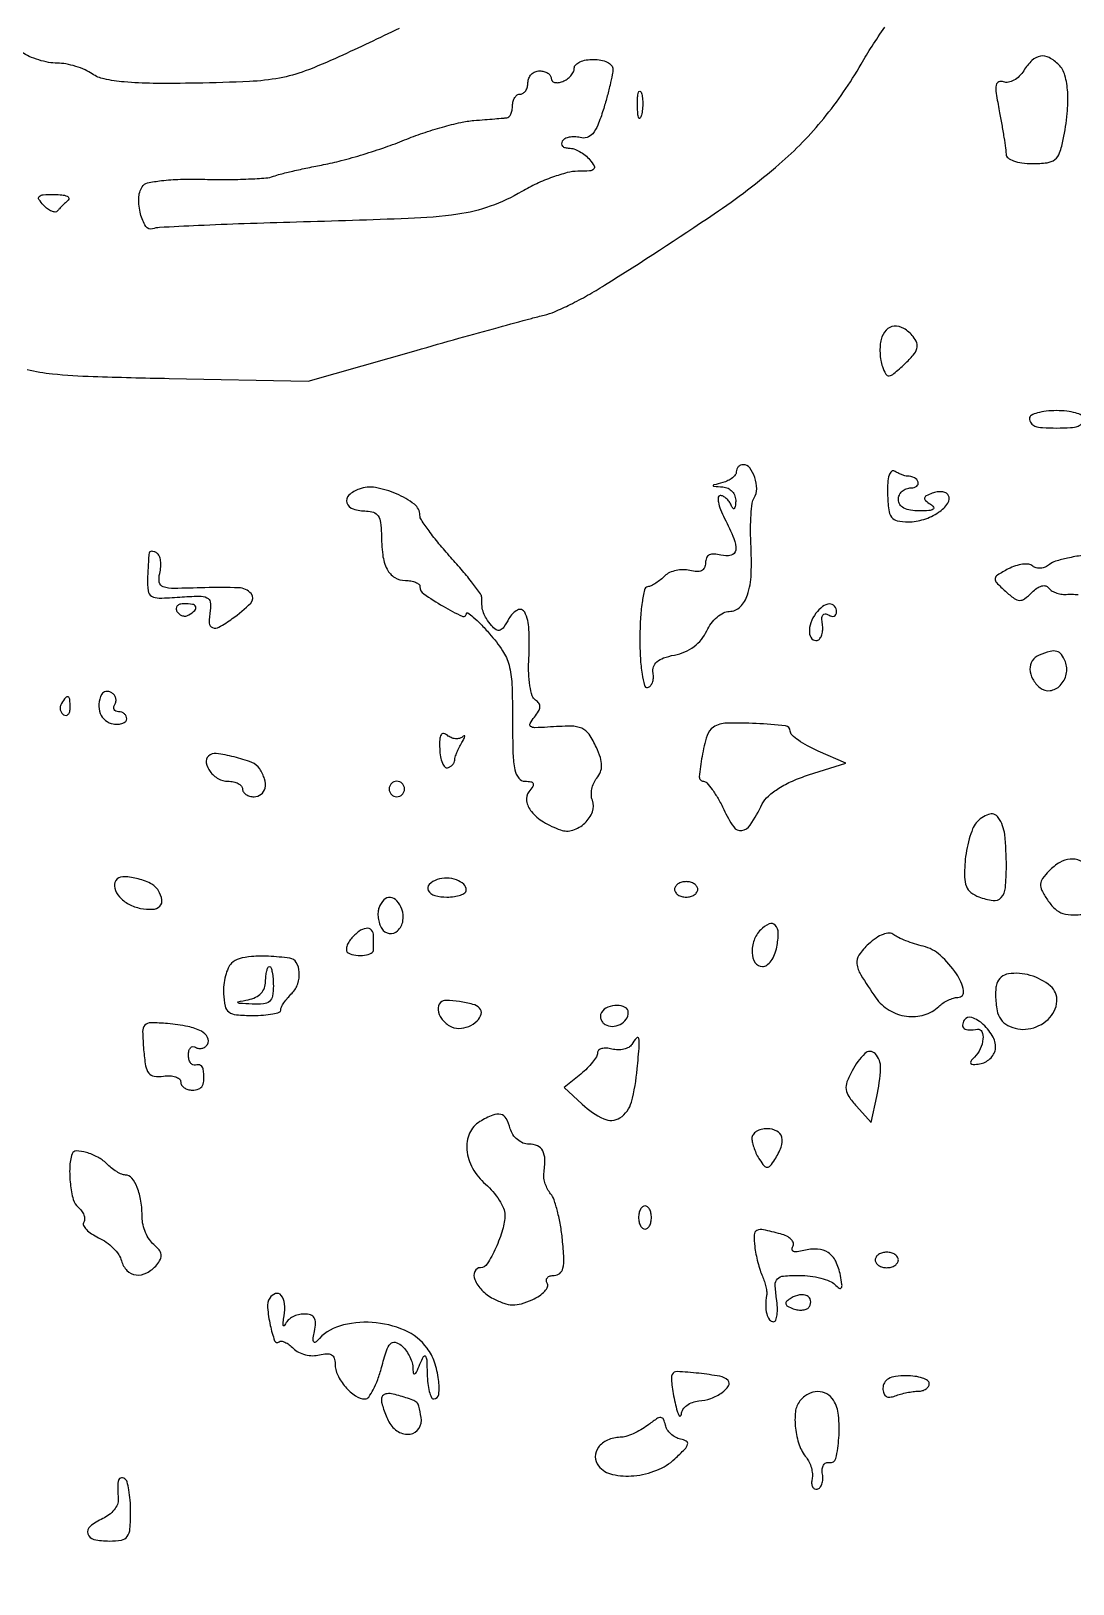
# Model space of a CAD drawing. Extents: x 0 to 5034, y 0 to 2560.
# Drawn here: x 1041.6 to 1176.6, y 1655 to 1856.2 of the extents above; entities that cross this region are included whole.
import ezdxf

# ---------------------------------------------------------------- set-up
doc = ezdxf.new("R2010")
doc.units = 0

msp = doc.modelspace()

# ---------------------------------------------------------------- linework, layer by layer
for points in [[(1089.2993, 1856.509615, -0.006121), (1081.5, 1852.816885, -0.017516), (1077.123084, 1850.992467, -0.044491), (1073.808539, 1850.071654, -0.034243), (1069.914213, 1849.627363, -0.007074), (1063.012068, 1849.4134, -0.006436), (1057.423553, 1849.391212, -0.019923), (1053.655348, 1849.575026, -0.028343), (1051.062879, 1849.954257, -0.102631), (1049.539562, 1850.60995, 0.048976), (1048.594123, 1851.142692, 0.029539), (1047.387429, 1851.591673, 0.029396), (1046.123171, 1851.898871, 0.044928), (1045, 1852, -0.045823), (1043.87341, 1852.103464, -0.029448), (1042.59843, 1852.418233, -0.029527), (1041.376359, 1852.878163, -0.048042), (1040.412296, 1853.42377, 0.049233), (1039.165423, 1854.125524, 0.008331), (1036.643263, 1855.184682, 0.009034), (1033.626277, 1856.330104, 0.007927)], [(1041.100911, 1812.325415, 0.032654), (1044.369717, 1811.775652, 0.017471), (1049.64892, 1811.42458, 0.003143), (1059.5, 1811.176474), (1077.5, 1810.836321), (1091.5, 1814.806463, -0.00088), (1097.052247, 1816.370422, -0.001138), (1102.154097, 1817.785314, -0.000858), (1106.435321, 1818.954237, -0.010116), (1108.109691, 1819.372139, 0.046223), (1109.452129, 1819.812157, 0.012593), (1111.478705, 1820.752171, 0.012626), (1113.733763, 1821.939807, 0.012827), (1115.914001, 1823.233837, 0.007812), (1130.13633, 1832.4894, 0.029613), (1138.567515, 1838.92218, 0.044162), (1144.327752, 1844.843993, 0.039723), (1149.188653, 1851.890057, -0.011477), (1150.592674, 1854.193243, -0.008678), (1152.23494, 1856.657958, -0.008785)], [(1228.5, 1642.50939, 0.000059), (1215.411025, 1642.645367, 0.000011), (1191.546875, 1642.889922, 0.000012), (1163.677591, 1643.174228, 0.000011), (1135, 1643.465462, -0.00093)], [(1177.834123, 1788.241573, 0.019762), (1175.938809, 1787.902943, 0.019198), (1174.372235, 1787.495059, 0.100239), (1173.590679, 1787.075257, -0.072626), (1173.047938, 1786.744194, -0.077065), (1172.44408, 1786.590709, -0.084926), (1171.873785, 1786.6332, -0.120985), (1171.426206, 1786.868844, 0.153596), (1170.910593, 1787.099475, 0.057753), (1170.11055, 1787.099806, 0.050251), (1169.178123, 1786.895813, 0.042456), (1168.248006, 1786.501843, 0.015647), (1166.851284, 1785.708037, 0.227786), (1166.550943, 1785.244343, 0.22862), (1166.725881, 1784.721149, 0.015761), (1167.879152, 1783.609366, 0.023769), (1169.013581, 1782.676822, 0.15041), (1169.709554, 1782.429121, 0.174413), (1170.369111, 1782.634598, 0.034523), (1171.317388, 1783.460245, -0.046172), (1171.963481, 1783.996886, -0.080805), (1172.591304, 1784.292131, -0.119748), (1173.108761, 1784.312819, -0.207613), (1173.455932, 1784.071303, 0.11114), (1173.804739, 1783.715128, 0.054112), (1174.376271, 1783.427422, 0.049839), (1175.064546, 1783.245324, 0.051037), (1175.76969, 1783.20504, -0.015169), (1176.505472, 1783.215772, -0.012708), (1177.285471, 1783.183645, -0.012901)]]:
    msp.add_lwpolyline(points, format="xyb")
for points in [[(1117, 1851.234251, -0.049488), (1116.928099, 1850.509588, -0.008471), (1116.632812, 1849.155658, -0.009162), (1116.228555, 1847.572443, -0.008061), (1115.75, 1845.935626, -0.020367), (1115.05319, 1843.973825, -0.079053), (1114.39235, 1842.870865, -0.144231), (1113.651247, 1842.37815, -0.139551), (1112.750996, 1842.357495, 0.052764), (1112.040454, 1842.464113, 0.059209), (1111.351258, 1842.412486, 0.06776), (1110.784918, 1842.219536, 0.139277), (1110.441979, 1841.90612, 0.142431), (1110.346573, 1841.562214, 0.191406), (1110.468463, 1841.266173, 0.136637), (1110.809365, 1841.066256, 0.064789), (1111.318538, 1841, -0.083858), (1111.959023, 1840.891819, -0.043873), (1112.698804, 1840.559375, -0.042018), (1113.417534, 1840.073954, -0.050059), (1114, 1839.5, -0.041115), (1114.568184, 1838.687987, -0.344429), (1114.511783, 1838.272904, -0.180685), (1113.991772, 1838.0439, -0.01433), (1112.460302, 1838, 0.064045), (1111.086321, 1837.823281, 0.022568), (1109.185267, 1837.233215, 0.021974), (1107.131238, 1836.388823, 0.024035), (1105.221518, 1835.389667, -0.046211), (1101.118053, 1833.469177, -0.052553), (1096.903905, 1832.436249, -0.024357), (1090.483017, 1831.878436, -0.002804), (1076, 1831.409845, 0.001968), (1069.210394, 1831.201545, 0.002977), (1063.3037, 1830.961838, 0.001144), (1058.233243, 1830.714185, 0.07124), (1057.35302, 1830.541858, -0.35291), (1056.464118, 1830.859257, -0.076916), (1055.790436, 1832.471608, -0.064723), (1055.560835, 1834.4951, -0.135137), (1056.003071, 1836.00497, -0.202364), (1056.67673, 1836.483755, -0.025258), (1058.484375, 1836.790417, -0.023741), (1060.952262, 1836.963625, -0.01166), (1064.102042, 1836.961354, 0.007476), (1067.044686, 1836.934612, 0.009425), (1069.767475, 1837.001919, 0.0078), (1072.037976, 1837.136409, 0.071599), (1073, 1837.349233, -0.028001), (1073.874832, 1837.624348, -0.005088), (1075.528125, 1838.026347, -0.005464), (1077.475752, 1838.456599, -0.004931), (1079.5, 1838.859835, 0.017854), (1081.809389, 1839.382255, 0.009328), (1084.646875, 1840.18846, 0.009265), (1087.530098, 1841.124819, 0.013996), (1090, 1842.056008, -0.015593), (1092.362351, 1842.93804, -0.013151), (1094.9125, 1843.726495, -0.013354), (1097.278251, 1844.322641, -0.035519), (1099, 1844.581334, 0.000355), (1100.395114, 1844.691547, 0.000441), (1101.692188, 1844.796094, 0.000358), (1102.781231, 1844.885625, 0.003351), (1103.25, 1844.927666, 0.180044), (1103.536791, 1845.067058, 0.079424), (1103.779687, 1845.419377, 0.063701), (1103.944619, 1845.920685, 0.04769), (1104, 1846.5, -0.064853), (1104.074694, 1847.073457, -0.082425), (1104.29375, 1847.559375, -0.098894), (1104.618646, 1847.884432, -0.148195), (1105, 1848, 0.148195), (1105.381354, 1848.115568, 0.098894), (1105.70625, 1848.440625, 0.082425), (1105.925306, 1848.926543, 0.064853), (1106, 1849.5, -0.099038), (1106.114514, 1850.072457, -0.097945), (1106.440625, 1850.559375, -0.097945), (1106.927543, 1850.885486, -0.099038), (1107.5, 1851, -0.062722), (1108.073532, 1850.92777, -0.08088), (1108.559375, 1850.715469, -0.098158), (1108.884506, 1850.400789, -0.152681), (1109, 1850.031385, 0.184534), (1109.122486, 1849.710807, 0.147206), (1109.440625, 1849.516384, 0.100118), (1109.925634, 1849.488865, 0.055937), (1110.5, 1849.638374, 0.061439), (1111.073554, 1849.94366, 0.060414), (1111.559375, 1850.380653, 0.065825), (1111.888987, 1850.877094, 0.114157), (1112, 1851.356989, -0.205209), (1112.187192, 1851.793883, -0.083285), (1112.734375, 1852.16424, -0.063548), (1113.542972, 1852.416056, -0.043772), (1114.5, 1852.5, -0.048657), (1115.456735, 1852.406675, -0.068657), (1116.265625, 1852.128186, -0.088841), (1116.8104, 1851.717566, -0.189129)], [(1170.249522, 1851.027941, -0.059441), (1169.675337, 1850.313508, -0.068094), (1168.972702, 1849.791363, -0.078673), (1168.254266, 1849.532296, -0.139767), (1167.632342, 1849.587589, 0.185733), (1167.013297, 1849.587049, 0.270691), (1166.681205, 1849.171245, 0.074476), (1166.684947, 1848.08889, 0.009704), (1167.079816, 1845.809649, -0.004026), (1167.40196, 1844.068011, -0.004614), (1167.680973, 1842.398772, -0.004174), (1167.892624, 1840.97957, -0.026223), (1167.956449, 1840.25, 0.219107), (1168.210359, 1839.745434, 0.080832), (1168.921662, 1839.345819, 0.056926), (1170.004616, 1839.084448, 0.030783), (1171.375, 1839, 0.029557), (1173.277423, 1839.112557, 0.137102), (1174.285556, 1839.527778, 0.144469), (1174.903884, 1840.392723, 0.034086), (1175.375, 1842.125, 0.023459), (1175.881277, 1845.463842, 0.040757), (1175.94321, 1848.26484, 0.051091), (1175.589779, 1850.434821, 0.131208), (1174.8, 1851.8, 0.07434), (1173.555256, 1852.72096, 0.165653), (1172.406447, 1852.906661, 0.152309), (1171.316843, 1852.352686, 0.060046)], [(1120.692991, 1845.269032, -0.087174), (1120.51666, 1844.883358, -0.597527), (1120.356533, 1844.900903, -0.080377), (1120.235556, 1845.431793, -0.012823), (1120.194949, 1846.5, -0.014395), (1120.212705, 1847.580113, -0.052471), (1120.315079, 1848.257153, -0.333666), (1120.47713, 1848.386009, -0.31318), (1120.655937, 1848.269032, -0.06278), (1120.814405, 1847.671085, -0.030339), (1120.872264, 1846.880008, -0.029507), (1120.832894, 1846.036634, -0.037336)], [(1046.4283, 1834.25, 0.011896), (1046.044333, 1833.916085, 0.00902), (1045.638828, 1833.532508, 0.009134), (1045.271174, 1833.158529, 0.020929), (1045.011634, 1832.860665, -0.233338), (1044.717642, 1832.723183, -0.093656), (1044.271523, 1832.817251, -0.066039), (1043.74176, 1833.125141, -0.041104), (1043.210573, 1833.610665, -0.04084), (1042.625844, 1834.354076, -0.359369), (1042.666653, 1834.74077, -0.181776), (1043.159676, 1834.958598, -0.014103), (1044.62724, 1835, -0.026001), (1045.60754, 1834.948988, -0.072778), (1046.272565, 1834.779687, -0.214198), (1046.506871, 1834.530284, -0.312346)], [(1151.771452, 1816.234032, 0.046594), (1151.63938, 1815.429244, 0.028588), (1151.627474, 1814.467471, 0.028522), (1151.725731, 1813.505707, 0.044663), (1151.929816, 1812.70008, 0.044353), (1152.363249, 1811.744985, 0.303095), (1152.801838, 1811.523551, 0.147761), (1153.41677, 1811.794075, 0.010546), (1154.825816, 1813.05235, 0.025386), (1155.93283, 1814.193964, 0.104587), (1156.400857, 1815.029046, 0.161923), (1156.386889, 1815.778407, 0.088487), (1155.928376, 1816.586302, 0.08329), (1154.705064, 1817.641768, 0.158872), (1153.454002, 1817.935447, 0.188892), (1152.418457, 1817.425061, 0.12152)], [(1171, 1806, 0.153063), (1171.192175, 1805.386944, 0.156313), (1171.698548, 1804.999481, 0.071942), (1172.682371, 1804.800679, 0.013938), (1174.5, 1804.75, 0.013938), (1176.317629, 1804.800679, 0.071942), (1177.301452, 1804.999481, 0.156313), (1177.807825, 1805.386944, 0.153063), (1178, 1806, 0.277684), (1177.767902, 1806.385692, 0.052312), (1176.971875, 1806.70625, 0.042582), (1175.841111, 1806.927458, 0.027026), (1174.5, 1807, 0.027026), (1173.158889, 1806.927458, 0.042582), (1172.028125, 1806.70625, 0.052312), (1171.232098, 1806.385692, 0.277684)], [(1133, 1799.073324, -0.159836), (1132.872626, 1798.68505, -0.067019), (1132.485938, 1798.284521, -0.05682), (1131.919531, 1797.932857, -0.046657), (1131.25, 1797.689326, 0.001923), (1130.073823, 1797.377121, 0.339035), (1130, 1797.280763, 0.392517), (1130.076061, 1797.198801, 0.002113), (1131.25, 1797.116001, -0.0947), (1131.924587, 1796.940134, -0.099475), (1132.473486, 1796.529607, -0.099534), (1132.820974, 1795.939147, -0.094931), (1132.921053, 1795.25, -0.021021), (1132.862835, 1794.583427, -0.185333), (1132.724694, 1794.327933, -0.449116), (1132.54862, 1794.351958, -0.051902), (1132.337719, 1794.75, 0.059862), (1132.074661, 1795.227989, 0.058951), (1131.704682, 1795.632812, 0.064302), (1131.288814, 1795.907748, 0.114426), (1130.890987, 1796, 0.383267), (1130.645065, 1795.779035, 0.075644), (1130.673623, 1795.133338, 0.046626), (1130.955893, 1794.181826, 0.023924), (1131.47432, 1793.04966, -0.020978), (1132.696534, 1790.421531, -0.123794), (1132.917245, 1788.931073, -0.323669), (1132.327206, 1788.265584, -0.119348), (1131, 1788.289749, 0.047845), (1130.109023, 1788.433682, 0.132821), (1129.492445, 1788.308983, 0.177688), (1129.129788, 1787.923921, 0.101279), (1129, 1787.289749, -0.101458), (1128.869606, 1786.653764, -0.178878), (1128.505422, 1786.269412, -0.13246), (1127.884489, 1786.146814, -0.046866), (1126.982409, 1786.294349, 0.064415), (1126.119216, 1786.404679, 0.053057), (1125.195465, 1786.304955, 0.054996), (1124.352601, 1786.022422, 0.088249), (1123.732409, 1785.589552, -0.029312), (1123.187117, 1785.104703, -0.026139), (1122.56827, 1784.666708, -0.027047), (1121.969538, 1784.332141, -0.069808), (1121.5, 1784.178571, 0.301223), (1121.106478, 1783.803148, 0.018788), (1120.79375, 1782.14308, 0.022731), (1120.572289, 1780.004208, 0.014431), (1120.5, 1777.5, 0.013222), (1120.568166, 1774.922625, 0.025854), (1120.782566, 1772.879992, 0.02638), (1121.092384, 1771.41944, 0.382442), (1121.5, 1771.153277, 0.169085), (1121.859104, 1771.343481, 0.096659), (1122.12097, 1771.764917, 0.076636), (1122.246567, 1772.353342, 0.056344), (1122.209684, 1773.020214, -0.121948), (1122.270538, 1773.83139, -0.139284), (1122.705156, 1774.474416, -0.092781), (1123.579668, 1774.968893, -0.033058), (1124.97074, 1775.344148, 0.052305), (1126.334043, 1775.768722, 0.058666), (1127.523703, 1776.455609, 0.060962), (1128.483933, 1777.373013, 0.064817), (1129.17157, 1778.477211, -0.053576), (1129.742858, 1779.442091, -0.054274), (1130.50393, 1780.258931, -0.059731), (1131.330542, 1780.815949, -0.118968), (1132.093127, 1781, 0.197379), (1133.505196, 1781.580022, 0.121599), (1134.456688, 1783.134416, 0.067627), (1134.924074, 1785.821221, 0.022556), (1134.892389, 1789.821202, -0.014204), (1134.845278, 1791.734278, -0.017273), (1134.913966, 1793.525551, -0.01597), (1135.070253, 1795.011284, -0.104587), (1135.322461, 1795.712736, 0.14371), (1135.641014, 1796.872278, 0.076265), (1135.387435, 1798.353154, 0.082514), (1134.737695, 1799.581681, 0.234054), (1133.893011, 1800, 0.102884), (1133.552252, 1799.929132, 0.09877), (1133.262322, 1799.727789, 0.096994), (1133.06805, 1799.427031, 0.095321)], [(1152.604295, 1796.205389, 0.020941), (1152.748378, 1794.173564, 0.131334), (1153.125054, 1793.213373, 0.185458), (1153.862104, 1792.741955, 0.050614), (1155.260847, 1792.6, 0.076867), (1157.30297, 1792.915808, 0.070587), (1159.220315, 1793.8368, 0.092125), (1160.424639, 1795.010389, 0.300637), (1160.456965, 1796.069633, 0.148397), (1160.141862, 1796.34744, 0.077424), (1159.633151, 1796.49009, 0.065897), (1159.016351, 1796.482225, 0.05557), (1158.384129, 1796.317163, 0.028099), (1157.614019, 1795.970856, 0.239924), (1157.400494, 1795.672442, 0.262141), (1157.525235, 1795.343652, 0.032626), (1158.166154, 1794.876149, -0.093926), (1158.563203, 1794.504569, -0.439344), (1158.508908, 1794.232106, -0.120042), (1157.967436, 1794.060301, -0.015685), (1156.75, 1794.015313, -0.039127), (1155.564226, 1794.101606, -0.086259), (1154.705781, 1794.388902, -0.124872), (1154.189491, 1794.863648, -0.145727), (1154, 1795.5, -0.110331), (1154.127828, 1796.072242, -0.09994), (1154.489583, 1796.559375, -0.094932), (1155.030326, 1796.886104, -0.088788), (1155.666667, 1797, 0.152248), (1156.389155, 1797.225216, 0.332822), (1156.563449, 1797.744436, 0.20417), (1156.07671, 1798.297698, 0.106274), (1155.166667, 1798.515313, -0.064309), (1154.841831, 1798.564874, -0.023708), (1154.402083, 1798.71415, -0.023035), (1153.931798, 1798.924573, -0.025652), (1153.5, 1799.170701, 0.338881), (1153.107452, 1799.137608, 0.135794), (1152.801225, 1798.652716, 0.059253), (1152.624328, 1797.652095, 0.021386)], [(1084.127966, 1796.851634, 0.096303), (1082.796229, 1796.041856, 0.29516), (1082.538632, 1795.067391, 0.241006), (1083.3438, 1794.267328, 0.077461), (1085.059017, 1794, -0.085983), (1085.989218, 1793.838845, -0.161577), (1086.583718, 1793.374132, -0.114564), (1086.906293, 1792.514017, -0.032679), (1087, 1791.081787, 0.031327), (1087.173546, 1788.31459, 0.086978), (1087.745183, 1786.458662, 0.136687), (1088.725511, 1785.393598, 0.139676), (1090.106989, 1785, -0.039542), (1090.831842, 1784.942586, -0.058752), (1091.443928, 1784.769585, -0.077267), (1091.860585, 1784.515816, -0.220869), (1092, 1784.215608, 0.246253), (1092.495578, 1783.270386, 0.018837), (1095.000305, 1781.674343, 0.021159), (1097.477797, 1780.361296, 0.545015), (1098.015973, 1780.693464, -0.59126), (1098.208468, 1780.794428, -0.031309), (1098.903812, 1780.268587, -0.02321), (1099.868968, 1779.357689, -0.011363), (1101.015973, 1778.114491, -0.033727), (1102.708812, 1775.910729, -0.082264), (1103.547522, 1774.04982, -0.055593), (1103.911901, 1771.609215, -0.009283), (1104, 1766.864491, 0.00664), (1104.056897, 1762.580031, 0.044251), (1104.301575, 1760.461827, 0.117342), (1104.798575, 1759.398035, 0.228907), (1105.622445, 1759, -0.038503), (1106.386847, 1758.94105, -0.271228), (1106.664715, 1758.714668, -0.236096), (1106.623996, 1758.332916, -0.0307), (1106.125976, 1757.651792, 0.220983), (1105.810187, 1756.453862, 0.129011), (1106.446651, 1755.080004, 0.084989), (1108.001152, 1753.741729, 0.050256), (1110.221061, 1752.694489, 0.162889), (1111.805128, 1752.666887, 0.111736), (1113.370638, 1753.580087, 0.115899), (1114.351439, 1755.046808, 0.183274), (1114.345635, 1756.541674, -0.084952), (1114.2121, 1757.211036, -0.05628), (1114.278802, 1757.993611, -0.054916), (1114.523381, 1758.764591, -0.069063), (1114.917681, 1759.400812, 0.078472), (1115.392535, 1760.200037, 0.098233), (1115.549718, 1761.046326, 0.07504), (1115.384359, 1762.058138, 0.02894), (1114.869042, 1763.388077, 0.040846), (1113.923042, 1765.082587, 0.147789), (1112.978147, 1765.856936, 0.101624), (1111.558748, 1766.130675, 0.014118), (1108.547367, 1766.009341, -0.011625), (1106.893162, 1765.93443, -0.170704), (1106.347407, 1766.112956, -0.379106), (1106.272486, 1766.498833, -0.039962), (1106.845925, 1767.314351, 0.037344), (1107.376046, 1768.059949, 0.121235), (1107.555278, 1768.635028, 0.173531), (1107.418924, 1769.10425, 0.098006), (1106.979807, 1769.51248, -0.183345), (1106.553457, 1770.06804, -0.033094), (1106.256767, 1771.35998, -0.031237), (1106.094756, 1773.022957, -0.021926), (1106.112032, 1774.904486, 0.023899), (1106.131997, 1778.716759, 0.105448), (1105.573578, 1780.879587, 0.422931), (1104.642902, 1781.175425, 0.147797), (1103.536089, 1780.067434, -0.024513), (1102.877812, 1778.970287, -0.153682), (1102.374203, 1778.566034, -0.249223), (1101.871633, 1778.625145, -0.06823), (1101.263639, 1779.182334, -0.0272), (1100.607415, 1780.066778, -0.061839), (1100.238293, 1780.811002, -0.059983), (1100.056119, 1781.636957, -0.02432), (1100, 1782.790025, 0.157203), (1099.843087, 1783.276769, 0.007766), (1098.825, 1784.64634, 0.011922), (1097.532509, 1786.249194, 0.008278), (1096, 1788, -0.010792), (1094.467367, 1789.768815, -0.014844), (1093.173143, 1791.427097, -0.011464), (1092.181414, 1792.84574, -0.146304), (1091.993677, 1793.459975, 0.234901), (1091.276947, 1794.879683, 0.058752), (1088.962408, 1796.21869, 0.057515), (1086.236347, 1797.038728, 0.133692)], [(1056.9, 1788.559017, 0.026366), (1056.855819, 1788.205393, 0.002695), (1056.8, 1787.363219, 0.003359), (1056.745606, 1786.358289, 0.002675), (1056.7, 1785.273219, 0.039645), (1056.76874, 1783.660246, 0.235247), (1057.220407, 1782.976733, 0.138515), (1058.209812, 1782.72463, 0.011574), (1060.876752, 1782.85523, -0.011338), (1063.365201, 1782.978266, -0.110209), (1064.394481, 1782.777321, -0.254943), (1064.826276, 1782.220049, -0.079931), (1064.826752, 1781.127458, 0.039088), (1064.693679, 1779.487187, 0.3141), (1065.101862, 1778.897995, 0.222256), (1065.949474, 1778.966935, 0.023118), (1067.682227, 1780.06487, 0.043127), (1070.074955, 1782.068864, 0.398087), (1070.111547, 1783.301776, 0.20301), (1068.524696, 1784.053061, 0.019054), (1064.113413, 1784.068487, -0.005632), (1060.142013, 1783.975765, -0.080001), (1058.742161, 1784.18387, -0.279753), (1058.221866, 1784.779497, -0.107464), (1058.269533, 1785.922695, 0.044521), (1058.410188, 1786.758138, 0.053764), (1058.386647, 1787.552889, 0.062799), (1058.214436, 1788.193873, 0.158641), (1057.90612, 1788.558021, 0.048663), (1057.551678, 1788.73201, 0.089761), (1057.236798, 1788.789319, 0.140772), (1057.012322, 1788.725082, 0.21193)], [(1060.510081, 1780.983688, 0.090427), (1060.820631, 1780.639411, 0.095498), (1061.22714, 1780.434921, 0.099685), (1061.665803, 1780.401101, 0.108373), (1062.069098, 1780.542705, 0.050477), (1062.838655, 1781.13314, 0.315493), (1062.933879, 1781.592818, 0.25701), (1062.519563, 1781.914842, 0.039415), (1061.440983, 1782, 0.067432), (1060.890269, 1781.925389, 0.140899), (1060.524436, 1781.701458, 0.190788), (1060.397824, 1781.36964, 0.136093)], [(1143.311092, 1780.75, 0.074778), (1142.654091, 1779.525115, 0.09839), (1142.468903, 1778.273537, 0.170006), (1142.798973, 1777.461434, 0.2813), (1143.483614, 1777.25, 0.171863), (1143.83574, 1777.485409, 0.083728), (1144.085763, 1777.972735, 0.067521), (1144.199937, 1778.629477, 0.051323), (1144.152237, 1779.359311, -0.040251), (1144.08835, 1780.088749, -0.14569), (1144.216838, 1780.531503, -0.268721), (1144.504966, 1780.679305, -0.126292), (1144.918623, 1780.550294, 0.07477), (1145.332227, 1780.373319, 0.151582), (1145.682346, 1780.389374, 0.187475), (1145.913932, 1780.591405, 0.121291), (1146, 1780.940983, 0.176164), (1145.72926, 1781.685566, 0.240535), (1145.08306, 1781.959685, 0.144322), (1144.181701, 1781.622907, 0.07136)], [(1172.25, 1775.337719, 0.152861), (1171.362127, 1774.60954, 0.15325), (1171.049066, 1773.505847, 0.125386), (1171.408353, 1772.24316, 0.088073), (1172.367321, 1771.110114, 0.210695), (1173.664975, 1770.740605, 0.167209), (1174.978168, 1771.406436, 0.139052), (1175.764144, 1772.866407, 0.147029), (1175.64326, 1774.487265, 0.065781), (1175.141602, 1775.410407, 0.175795), (1174.530067, 1775.823066, 0.128878), (1173.661152, 1775.813707, 0.029112)], [(1045.542705, 1769.069098, 0.090093), (1045.387618, 1768.673795, 0.095385), (1045.385962, 1768.257398, 0.099739), (1045.536973, 1767.88478, 0.108766), (1045.817021, 1767.613087, 0.158515), (1046.139071, 1767.534562, 0.191218), (1046.417083, 1767.669932, 0.126631), (1046.605052, 1768.024148, 0.059057), (1046.666667, 1768.543989, 0.019984), (1046.623697, 1769.618676, 0.269722), (1046.40792, 1769.929499, 0.350126), (1046.086603, 1769.852054, 0.02679)], [(1050.754232, 1770.266312, 0.093158), (1050.391251, 1768.997854, 0.116785), (1050.56099, 1767.789748, 0.13081), (1051.226607, 1766.881131, 0.133963), (1052.25, 1766.433813, 0.04951), (1052.91991, 1766.402446, 0.076606), (1053.485938, 1766.520174, 0.105714), (1053.863311, 1766.761327, 0.200506), (1054, 1767.088484, 0.115433), (1053.918646, 1767.436177, 0.10044), (1053.688914, 1767.732242, 0.093393), (1053.345399, 1767.930955, 0.08475), (1052.940983, 1768, -0.098926), (1052.581552, 1768.071817, -0.176081), (1052.362055, 1768.273452, -0.169366), (1052.318355, 1768.57557, -0.090666), (1052.457295, 1768.930902, 0.100828), (1052.604475, 1769.330874, 0.098348), (1052.585377, 1769.760315, 0.097513), (1052.403043, 1770.152776, 0.097277), (1052.08541, 1770.447214, 0.076159), (1051.694606, 1770.613157, 0.096446), (1051.303651, 1770.635555, 0.111232), (1050.974193, 1770.512816, 0.132806)], [(1130.03014, 1766, 0.178948), (1129.208739, 1764.910372, 0.027231), (1128.557512, 1762.218405, 0.025426), (1128.206227, 1759.573926, 0.438208), (1128.735332, 1759, -0.214545), (1129.179707, 1758.800123, -0.02501), (1129.877675, 1757.928877, -0.026465), (1130.637206, 1756.750378, -0.018653), (1131.368411, 1755.353623, 0.03615), (1132.658847, 1753.085327, 0.28783), (1133.710242, 1752.614819, 0.220241), (1134.810226, 1753.324993, 0.02313), (1136.365816, 1756.056493, -0.092356), (1137.152824, 1757.079745, -0.042467), (1138.500612, 1758.096057, -0.036792), (1140.267963, 1759.033432, -0.026813), (1142.349675, 1759.818167), (1147.19935, 1761.354979), (1143.599675, 1762.912741, -0.022176), (1142.221009, 1763.583416, -0.030856), (1141.057405, 1764.310992, -0.031472), (1140.21269, 1764.998864, -0.209084), (1140, 1765.485251, 0.383209), (1139.38192, 1766.173277, 0.013856), (1135.564646, 1766.476601, 0.018859), (1131.758257, 1766.529403, 0.137571)], [(1094.556958, 1763.190196, 0.032742), (1094.668034, 1762.177126, 0.05628), (1094.908217, 1761.363683, 0.08251), (1095.229687, 1760.85568, 0.284667), (1095.587361, 1760.75, 0.070938), (1095.937352, 1760.901705, 0.068131), (1096.23641, 1761.146875, 0.073028), (1096.441086, 1761.44461, 0.109443), (1096.515313, 1761.75, -0.071594), (1096.57905, 1762.136693, -0.019541), (1096.789037, 1762.720312, -0.019343), (1097.081929, 1763.370688, -0.01904), (1097.425638, 1764, 0.014691), (1097.728132, 1764.54258, 0.094898), (1097.81736, 1764.841611, 0.570245), (1097.731291, 1764.905033, 0.083847), (1097.502335, 1764.758676, -0.123428), (1097.104688, 1764.546342, -0.085843), (1096.59469, 1764.50875, -0.077336), (1096.051963, 1764.64852, -0.071698), (1095.561606, 1764.948872, 0.127998), (1095.072871, 1765.177832, 0.319028), (1094.733629, 1765.020544, 0.119921), (1094.555662, 1764.40237, 0.021343)], [(1064.592403, 1762.25907, 0.245488), (1064.313331, 1761.369348, 0.12049), (1064.807997, 1760.253683, 0.098935), (1065.870727, 1759.328329, 0.130529), (1067.106989, 1759, -0.050854), (1067.831332, 1758.926137, -0.070807), (1068.443928, 1758.70625, -0.0909), (1068.855843, 1758.381715, -0.182536), (1069, 1758, 0.148195), (1069.115568, 1757.618646, 0.098894), (1069.440625, 1757.29375, 0.082425), (1069.926543, 1757.074694, 0.064853), (1070.5, 1757, 0.165598), (1071.42213, 1757.314016, 0.180188), (1071.921924, 1758.115088, 0.127306), (1071.860536, 1759.294849, 0.070921), (1071.234687, 1760.600971, 0.154539), (1070.197022, 1761.432731, 0.031114), (1067.913383, 1762.156285, 0.028597), (1065.587956, 1762.597364, 0.233001)], [(1088, 1758, 0.099038), (1088.076342, 1757.618362, 0.097945), (1088.29375, 1757.29375, 0.097945), (1088.618362, 1757.076342, 0.099038), (1089, 1757, 0.099038), (1089.381638, 1757.076342, 0.097945), (1089.70625, 1757.29375, 0.097945), (1089.923658, 1757.618362, 0.099038), (1090, 1758, 0.099038), (1089.923658, 1758.381638, 0.097945), (1089.70625, 1758.70625, 0.097945), (1089.381638, 1758.923658, 0.099038), (1089, 1759, 0.099038), (1088.618362, 1758.923658, 0.097945), (1088.29375, 1758.70625, 0.097945), (1088.076342, 1758.381638, 0.099038)], [(1164.088648, 1753.606814, 0.078896), (1163.623439, 1752.822317, 0.025256), (1163.186373, 1751.534943, 0.024491), (1162.837484, 1750.030105, 0.025069), (1162.640733, 1748.510027, 0.023875), (1162.580849, 1746.569502, 0.090575), (1162.818039, 1745.3845, 0.13148), (1163.401016, 1744.600958, 0.077085), (1164.42453, 1744.020626, 0.05808), (1166.278603, 1743.555284, 0.246262), (1167.31789, 1743.93824, 0.161331), (1167.867246, 1745.18533, 0.023762), (1168, 1747.97723, 0.026856), (1167.778759, 1752.09328, 0.125609), (1166.955373, 1754.298783, 0.336668), (1165.68169, 1754.712518, 0.136503)], [(1173.526629, 1747.383772, 0.037971), (1172.696134, 1746.416557, 0.146139), (1172.432259, 1745.678495, 0.131917), (1172.603369, 1744.872459, 0.028667), (1173.327173, 1743.633772, 0.057073), (1174.303678, 1742.474798, 0.114491), (1175.331468, 1741.874494, 0.084777), (1176.724516, 1741.690262, 0.021677), (1179, 1741.875, 0.307768), (1179.770383, 1742.552714, 0.0716), (1179.968386, 1744.358499, 0.063921), (1179.636737, 1746.395327, 0.124721), (1178.8, 1747.8, 0.084089), (1177.551506, 1748.686825, 0.132925), (1176.268742, 1748.927589, 0.118427), (1174.933011, 1748.493046, 0.058847)], [(1052.587011, 1746.140787, 0.21029), (1052.447441, 1745.143409, 0.113775), (1053.055051, 1744.036666, 0.087966), (1054.268468, 1743.081911, 0.075374), (1055.802467, 1742.538041, 0.05776), (1057.359756, 1742.421242, 0.186995), (1058.293822, 1742.827493, 0.246854), (1058.556295, 1743.656013, 0.094363), (1058.110522, 1744.821172, 0.140057), (1057.075598, 1745.764101, 0.056586), (1055.263008, 1746.42075, 0.057985), (1053.474578, 1746.633991, 0.26069)], [(1094.25, 1746.269359, 0.108795), (1093.198921, 1745.621517, 0.338387), (1093.082945, 1744.849521, 0.205422), (1093.909153, 1744.205486, 0.064317), (1095.5, 1744, 0.033947), (1096.457587, 1744.065089, 0.051882), (1097.265625, 1744.262322, 0.06743), (1097.821956, 1744.550354, 0.244294), (1098, 1744.893011, 0.210241), (1097.665985, 1745.652264, 0.097847), (1096.728054, 1746.223237, 0.082195), (1095.473051, 1746.461659, 0.090078)], [(1125, 1745, 0.148195), (1125.115568, 1744.618646, 0.098894), (1125.440625, 1744.29375, 0.082425), (1125.926543, 1744.074694, 0.064853), (1126.5, 1744, 0.064853), (1127.073457, 1744.074694, 0.082425), (1127.559375, 1744.29375, 0.098894), (1127.884432, 1744.618646, 0.148195), (1128, 1745, 0.148195), (1127.884432, 1745.381354, 0.098894), (1127.559375, 1745.70625, 0.082425), (1127.073457, 1745.925306, 0.064853), (1126.5, 1746, 0.064853), (1125.926543, 1745.925306, 0.082425), (1125.440625, 1745.70625, 0.098894), (1125.115568, 1745.381354, 0.148195)], [(1086.699509, 1742.659316, 0.076488), (1086.565839, 1742.043451, 0.047164), (1086.590506, 1741.300927, 0.046126), (1086.757543, 1740.552737, 0.060507), (1087.050879, 1739.917675, 0.224064), (1088.021365, 1739.286861, 0.229344), (1089.111564, 1739.642541, 0.15618), (1089.801713, 1740.921971, 0.138688), (1089.664167, 1742.432783, 0.087523), (1089.010407, 1743.520931, 0.197231), (1088.166094, 1743.945283, 0.219014), (1087.333627, 1743.636724, 0.104936)], [(1083.073886, 1738.589028, 0.04621), (1082.683708, 1738.019157, 0.07655), (1082.481442, 1737.473885, 0.111708), (1082.490169, 1737.039437, 0.218364), (1082.701442, 1736.774162, 0.083064), (1083.708123, 1736.459985, 0.070123), (1084.825247, 1736.463617, 0.086168), (1085.697909, 1736.748147, 0.277756), (1086, 1737.25), (1086, 1738.073437), (1086, 1739, 0.19211), (1085.713299, 1739.718651, 0.242371), (1085.046747, 1739.951464, 0.12784), (1084.077187, 1739.548565, 0.057547)], [(1136.160081, 1739.760081, 0.108093), (1135.292292, 1738.406351, 0.100734), (1135.039703, 1736.778136, 0.134443), (1135.454694, 1735.500962, 0.252507), (1136.383423, 1735, 0.160935), (1136.948405, 1735.186686, 0.074113), (1137.50219, 1735.741386, 0.061956), (1137.96225, 1736.558364, 0.050098), (1138.249313, 1737.523867, 0.044414), (1138.433927, 1739.361737, 0.193039), (1138.045608, 1740.362782, 0.321968), (1137.256407, 1740.519799, 0.089945)], [(1150.14706, 1737.92238, 0.051016), (1148.895675, 1736.49222, 0.189774), (1148.614392, 1735.35168, 0.106965), (1149.127117, 1733.931254, 0.011242), (1151.08017, 1730.96331, 0.107546), (1152.788231, 1729.365595, 0.100149), (1155.049678, 1728.570392, 0.104411), (1157.363553, 1728.731628, 0.127626), (1159.227627, 1729.827627, -0.048903), (1159.773907, 1730.276355, -0.037803), (1160.445034, 1730.655615, -0.038856), (1161.132922, 1730.915423, -0.070982), (1161.72568, 1731, 0.4759), (1162.448981, 1731.890006, 0.097862), (1161.535456, 1734.044473, 0.060026), (1159.427151, 1736.467537, 0.125763), (1157.231811, 1737.623401, -0.017949), (1156.106673, 1737.935167, -0.016959), (1154.984994, 1738.332096, -0.017199), (1154.016743, 1738.751121, -0.055116), (1153.419234, 1739.119881, 0.17205), (1152.827442, 1739.317506, 0.083282), (1152.032509, 1739.169034, 0.062516), (1151.110683, 1738.694154, 0.037382)], [(1067.571429, 1735.428571, 0.094765), (1067.138283, 1734.790572, 0.038392), (1066.795551, 1733.792314, 0.036234), (1066.582461, 1732.631429, 0.038231), (1066.544587, 1731.472779, 0.04034), (1066.743002, 1729.885841, 0.184124), (1067.235318, 1729.116389, 0.140045), (1068.203609, 1728.752852, 0.020222), (1070.333713, 1728.666667, 0.018042), (1071.736628, 1728.717305, 0.029744), (1072.912537, 1728.872991, 0.030398), (1073.775339, 1729.095028, 0.33944), (1073.964286, 1729.369048, -0.132436), (1074.042979, 1729.733715, -0.027548), (1074.377697, 1730.303739, -0.027133), (1074.852787, 1730.941448, -0.022718), (1075.421796, 1731.564653, 0.117365), (1076.161476, 1732.76641, 0.095217), (1076.355483, 1734.271242, 0.115631), (1075.978743, 1735.525085, 0.234932), (1075.143011, 1736.081242, 0.017152), (1072.358144, 1736.336433, 0.035782), (1070.181209, 1736.304966, 0.04708), (1068.565746, 1736.01087, 0.128508)], [(1073, 1732.5, -0.043812), (1072.884556, 1731.185028, -0.173108), (1072.488618, 1730.490217, -0.156884), (1071.714608, 1730.164072, -0.034274), (1070.25, 1730.136182, -0.002047), (1068.598669, 1730.224735, -0.200802), (1068.392379, 1730.325405, -0.574721), (1068.431321, 1730.441828, -0.00362), (1069.75, 1730.705733, 0.06486), (1070.688881, 1731.016677, 0.090422), (1071.402494, 1731.536664, 0.098629), (1071.845146, 1732.236294, 0.092132), (1072, 1733.069551, -0.024461), (1072.036213, 1733.80934, -0.038923), (1072.146875, 1734.432931, -0.046005), (1072.306634, 1734.876948, -0.291204), (1072.5, 1735, -0.322437), (1072.694909, 1734.859725, -0.031449), (1072.853125, 1734.265625, -0.03053), (1072.963898, 1733.458277, -0.01883)], [(1166.762581, 1732.787742, 0.061055), (1166.636635, 1732.165764, 0.021836), (1166.605661, 1731.259561, 0.021285), (1166.658133, 1730.252568, 0.023569), (1166.795825, 1729.287742, 0.225206), (1168.196672, 1727.374108, 0.16421), (1170.83288, 1726.920617, 0.147733), (1173.407603, 1728.159602, 0.190359), (1174.54604, 1730.5, 0.243168), (1173.712192, 1732.469151, 0.102174), (1171.098793, 1733.861479, 0.109375), (1168.267845, 1734.054248, 0.281919)], [(1094.660508, 1730.327175, 0.23165), (1094.346303, 1729.410237, 0.124963), (1094.792404, 1728.272857, 0.104395), (1095.818675, 1727.335133, 0.133868), (1097.047972, 1727, 0.097621), (1098.316513, 1727.250055, 0.095086), (1099.408672, 1727.963809, 0.133355), (1099.933196, 1728.84443, 0.270699), (1099.735442, 1729.597891, 0.132154), (1098.852196, 1730.106672, 0.029283), (1097.126668, 1730.458747, 0.026391), (1095.393785, 1730.615054, 0.208595)], [(1115.542705, 1729.069098, 0.108373), (1115.401101, 1728.665803, 0.099685), (1115.434921, 1728.22714, 0.095498), (1115.639411, 1727.820631, 0.090427), (1115.983688, 1727.510081, 0.142343), (1116.922836, 1727.249368, 0.116119), (1117.93936, 1727.501581, 0.11951), (1118.715504, 1728.171804, 0.156409), (1119, 1729.059017, 0.280205), (1118.598328, 1729.719488, 0.119333), (1117.552855, 1729.975841, 0.09745), (1116.337303, 1729.740337, 0.159216)], [(1056.192176, 1724.20738, 0.018732), (1056.440144, 1722.156067, 0.122606), (1056.842517, 1721.208998, 0.202478), (1057.538426, 1720.805454, 0.066122), (1058.75, 1720.812858, -0.044738), (1059.611573, 1720.85489, -0.070386), (1060.339062, 1720.7216, -0.098531), (1060.826121, 1720.443905, -0.217378), (1061, 1720.062858, 0.139851), (1061.115627, 1719.65755, 0.099967), (1061.440625, 1719.312215, 0.085298), (1061.926691, 1719.079649, 0.069132), (1062.5, 1719, 0.088473), (1063.335897, 1719.149076, 0.188933), (1063.818424, 1719.577812, 0.122529), (1064.002801, 1720.375857, 0.028948), (1063.9, 1721.75, 0.127463), (1063.79176, 1722.016263, 0.117405), (1063.565, 1722.20625, 0.103536), (1063.251308, 1722.288796, 0.080654), (1062.9, 1722.25, -0.181447), (1062.557968, 1722.280191, -0.131107), (1062.264375, 1722.531399, -0.093804), (1062.066267, 1722.980735, -0.05711), (1062, 1723.559017, -0.06068), (1062.067661, 1724.114487, -0.129571), (1062.273452, 1724.49107, -0.191518), (1062.57792, 1724.63237, -0.153598), (1062.930902, 1724.542705, 0.100828), (1063.330874, 1724.395525, 0.098348), (1063.760315, 1724.414623, 0.097513), (1064.152776, 1724.596957, 0.097277), (1064.447214, 1724.91459, 0.26472), (1064.479957, 1725.82359, 0.153079), (1063.683525, 1726.620078, 0.072422), (1061.929485, 1727.234716, 0.025745), (1059.292428, 1727.608947, 0.018458), (1057.125631, 1727.722983, 0.215071), (1056.365978, 1727.394601, 0.193241), (1056.064392, 1726.586792, 0.014595)], [(1162.54026, 1728.065143, 0.1149), (1162.327002, 1727.431763, 0.271724), (1162.529097, 1726.996465, 0.152247), (1163.165906, 1726.79715, 0.03946), (1164.25, 1726.881579, -0.340541), (1164.820134, 1726.570228, -0.130612), (1164.968422, 1725.619654, -0.082349), (1164.614087, 1724.336001, -0.088163), (1163.869301, 1723.269301, 0.0313), (1163.38667, 1722.722143, 0.3414), (1163.386049, 1722.446936, 0.249167), (1163.679992, 1722.313308, 0.021008), (1164.536173, 1722.40243, 0.079198), (1165.240787, 1722.623326, 0.070233), (1165.87472, 1723.058977, 0.072754), (1166.343973, 1723.635463, 0.098373), (1166.568682, 1724.267001, 0.163202), (1166.284749, 1725.846849, 0.07852), (1165.01125, 1727.494208, 0.10208), (1163.528822, 1728.408257, 0.355508)], [(1119.446158, 1724.912882, -0.128025), (1119.049187, 1724.533643, -0.070103), (1118.417298, 1724.29007, -0.06247), (1117.658807, 1724.211543, -0.058608), (1116.887141, 1724.319262, 0.048186), (1116.164412, 1724.435511, 0.081043), (1115.554348, 1724.375195, 0.119183), (1115.150719, 1724.155985, 0.212103), (1115, 1723.816673, -0.135485), (1114.863071, 1723.320618, -0.031697), (1114.370019, 1722.603058, -0.030408), (1113.676311, 1721.821943, -0.025791), (1112.855383, 1721.083979), (1110.710765, 1719.347374), (1113.043944, 1717.173687, 0.075863), (1115.819909, 1715.280293, 0.26025), (1117.921291, 1715.410853, 0.1873), (1119.402511, 1717.445663, 0.041942), (1120.163947, 1721.75, 0.003429), (1120.42072, 1724.785302, 0.075316), (1120.356162, 1725.670357, 0.607931), (1120.070253, 1725.744939, 0.045014)], [(1148.0052, 1721.509716, 0.03179), (1147.344215, 1720.060209, 0.12263), (1147.226444, 1719.085454, 0.122134), (1147.579335, 1718.167101, 0.031418), (1148.576973, 1716.914946), (1150.481505, 1714.810461), (1151.206619, 1718.155231, 0.040556), (1151.696004, 1721.829351, 0.206201), (1150.993934, 1723.721184, 0.420345), (1149.663214, 1723.738349, 0.07425)], [(1099.75, 1714.919901, 0.160936), (1098.425228, 1713.422328, 0.124986), (1098.084222, 1711.260214, 0.104595), (1098.822885, 1708.878082, 0.086712), (1100.5, 1706.813051, -0.036431), (1101.456639, 1705.8504, -0.036203), (1102.265625, 1704.757155, -0.038582), (1102.826788, 1703.698877, -0.10297), (1103, 1702.866718, -0.073046), (1102.714828, 1700.925137, -0.034937), (1101.821048, 1698.561459, -0.029689), (1100.71403, 1696.489597, -0.260867), (1099.839485, 1696, 0.300591), (1099.104995, 1695.514578, 0.201373), (1099.099404, 1694.473486, 0.098776), (1100.019441, 1693.096332, 0.07351), (1101.491457, 1692.004572, 0.03774), (1102.853211, 1691.403049, 0.077138), (1103.99806, 1691.18698, 0.077251), (1105.153459, 1691.328207, 0.037944), (1106.547845, 1691.839846, 0.039532), (1107.485445, 1692.360062, 0.063086), (1108.178553, 1692.957713, 0.088495), (1108.538121, 1693.535483, 0.237766), (1108.497371, 1694.004253, -0.136058), (1108.387357, 1694.382396, -0.190783), (1108.511352, 1694.707499, -0.140923), (1108.869693, 1694.926897, -0.067448), (1109.409152, 1695, 0.177059), (1110.126007, 1695.262066, 0.163024), (1110.535003, 1695.934242, 0.068517), (1110.648271, 1697.238954, 0.012656), (1110.465777, 1699.650419, 0.017966), (1110.207875, 1701.524297, 0.019959), (1109.822514, 1703.309424, 0.019748), (1109.375992, 1704.794825, 0.090551), (1108.936734, 1705.576231, -0.05156), (1108.544851, 1706.161905, -0.040162), (1108.241868, 1706.865957, -0.041334), (1108.065478, 1707.576021, -0.074007), (1108.057609, 1708.175811, 0.033426), (1108.181953, 1710.006973, 0.118207), (1107.910206, 1711.145252, 0.17778), (1107.232916, 1711.775253, 0.099667), (1106.116631, 1712, -0.097502), (1105.354863, 1712.149974, -0.076311), (1104.631104, 1712.584907, -0.073995), (1104.051899, 1713.232588, -0.081717), (1103.710251, 1714, 0.061226), (1103.18697, 1715.317476, 0.213714), (1102.475455, 1715.85762, 0.158932), (1101.439864, 1715.767304, 0.031308)], [(1135.015313, 1712.75, 0.057752), (1135.090458, 1712.164408, 0.026448), (1135.315379, 1711.426563, 0.025767), (1135.637214, 1710.665975, 0.032283), (1136.015313, 1710, 0.02521), (1136.610943, 1709.185322, 0.226004), (1137, 1709, 0.226004), (1137.389057, 1709.185322, 0.02521), (1137.984687, 1710, 0.054777), (1138.815057, 1711.628811, 0.152001), (1138.89168, 1712.897535, 0.218435), (1138.253683, 1713.700372, 0.11784), (1137, 1714, 0.060695), (1136.236322, 1713.906955, 0.080065), (1135.591998, 1713.632812, 0.098647), (1135.163598, 1713.226684, 0.158219)], [(1046.918758, 1710.75, 0.069605), (1046.611434, 1709.014003, 0.03731), (1046.695061, 1706.834817, 0.035492), (1047.067838, 1704.830622, 0.157078), (1047.703533, 1703.831082, -0.059209), (1048.150235, 1703.360898, -0.070631), (1048.443406, 1702.824868, -0.083102), (1048.54479, 1702.307835, -0.146378), (1048.432601, 1701.890947, 0.253023), (1048.408167, 1701.469626, 0.081873), (1048.773471, 1700.936916, 0.058544), (1049.451605, 1700.377951, 0.036237), (1050.358858, 1699.882355, -0.04912), (1051.340858, 1699.312657, -0.04215), (1052.24872, 1698.535318, -0.044205), (1052.955414, 1697.67923, -0.086707), (1053.321626, 1696.878102, 0.132826), (1054.03364, 1695.63421, 0.170488), (1055.213469, 1695.06563, 0.150111), (1056.609865, 1695.329336, 0.098675), (1057.889886, 1696.367321, 0.059704), (1058.359496, 1697.094431, 0.150414), (1058.456146, 1697.710546, 0.137756), (1058.190863, 1698.309769, 0.046911), (1057.512331, 1698.989766, -0.074475), (1056.933054, 1699.63785, -0.044551), (1056.444247, 1700.550579, -0.043527), (1056.111503, 1701.56954, -0.057222), (1056, 1702.540657, 0.037776), (1055.841346, 1704.637591, 0.057221), (1055.362058, 1706.40125, 0.075555), (1054.658133, 1707.601311, 0.22611), (1053.821583, 1708, -0.104986), (1053.349587, 1708.100211, -0.032098), (1052.699822, 1708.440625, -0.030558), (1052.002276, 1708.925931, -0.029119), (1051.357143, 1709.5, 0.075654), (1050.234045, 1710.326421, 0.052256), (1048.765157, 1710.91131, 0.057528), (1047.455726, 1711.12208, 0.337299)], [(1120.333333, 1702.5, 0.053595), (1120.395023, 1701.926139, 0.073362), (1120.578125, 1701.440625, 0.093122), (1120.848674, 1701.114688, 0.17482), (1121.166667, 1701, 0.17482), (1121.484659, 1701.114688, 0.093122), (1121.755208, 1701.440625, 0.073362), (1121.93831, 1701.926139, 0.053595), (1122, 1702.5, 0.053595), (1121.93831, 1703.073861, 0.073362), (1121.755208, 1703.559375, 0.093122), (1121.484659, 1703.885312, 0.17482), (1121.166667, 1704, 0.17482), (1120.848674, 1703.885312, 0.093122), (1120.578125, 1703.559375, 0.073362), (1120.395023, 1703.073861, 0.053595)], [(1135.387415, 1698.75, 0.019421), (1135.542521, 1697.77153, 0.013888), (1135.788556, 1696.690703, 0.014055), (1136.081034, 1695.672453, 0.029011), (1136.377237, 1694.899203, -0.026449), (1136.641287, 1694.220318, -0.024993), (1136.837917, 1693.504499, -0.02583), (1136.947244, 1692.853788, -0.07506), (1136.931313, 1692.399203, 0.044753), (1136.810123, 1691.133044, 0.065988), (1136.950058, 1690.026606, 0.091367), (1137.307708, 1689.266548, 0.241738), (1137.826807, 1689, 0.314934), (1138.11571, 1689.202007, 0.055623), (1138.2814, 1689.88125, 0.042928), (1138.322426, 1690.850015, 0.025568), (1138.213308, 1692, -0.025691), (1138.042402, 1693.805888, -0.208937), (1138.334974, 1694.562532, -0.180849), (1139.11707, 1694.923164, -0.018558), (1141.186501, 1695, -0.031104), (1142.579578, 1694.913255, -0.031649), (1143.942908, 1694.654376, -0.033357), (1145.092243, 1694.276534, -0.10061), (1145.776591, 1693.823409, 0.040905), (1146.342207, 1693.343473, 0.435038), (1146.606894, 1693.3968, 0.174105), (1146.695562, 1693.819973, 0.013011), (1146.500016, 1694.999914, 0.064976), (1145.895158, 1696.824991, 0.132501), (1144.91475, 1697.958128, 0.138926), (1143.532517, 1698.413093, 0.074557), (1141.73293, 1698.219909, -0.028941), (1140.904079, 1698.053694, -0.12275), (1140.404746, 1698.10593, -0.30595), (1140.230638, 1698.34549, -0.148128), (1140.332381, 1698.728786, 0.207542), (1140.397034, 1699.173719, 0.126901), (1140.130366, 1699.642254, 0.085356), (1139.549063, 1700.066641, 0.049653), (1138.738753, 1700.372655, 0.012524), (1136.504146, 1700.911979, 0.167205), (1135.677209, 1700.812629, 0.281113), (1135.316289, 1700.251771, 0.035538)], [(1151, 1697, 0.148195), (1151.115568, 1696.618646, 0.098894), (1151.440625, 1696.29375, 0.082425), (1151.926543, 1696.074694, 0.064853), (1152.5, 1696, 0.064853), (1153.073457, 1696.074694, 0.082425), (1153.559375, 1696.29375, 0.098894), (1153.884432, 1696.618646, 0.148195), (1154, 1697, 0.148195), (1153.884432, 1697.381354, 0.098894), (1153.559375, 1697.70625, 0.082425), (1153.073457, 1697.925306, 0.064853), (1152.5, 1698, 0.064853), (1151.926543, 1697.925306, 0.082425), (1151.440625, 1697.70625, 0.098894), (1151.115568, 1697.381354, 0.148195)], [(1072.538504, 1692.062301, 0.162021), (1072.250022, 1690.843004, 0.030066), (1072.596848, 1688.533197, 0.034665), (1073.168772, 1686.532651, 0.549044), (1073.739144, 1686.405811, -0.240509), (1074.028208, 1686.499473, -0.069074), (1074.492016, 1686.357708, -0.05297), (1075.042877, 1686.0272, -0.034802), (1075.601457, 1685.5414, 0.080994), (1076.272204, 1685.058727, 0.055003), (1077.156998, 1684.733512, 0.054132), (1078.109534, 1684.604932, 0.070566), (1078.982409, 1684.705651, -0.047136), (1079.917076, 1684.857999, -0.148409), (1080.529336, 1684.71639, -0.184313), (1080.88056, 1684.285865, -0.080113), (1081, 1683.545203, 0.11482), (1081.336567, 1682.0989, 0.062733), (1082.34381, 1680.57014, 0.064129), (1083.652739, 1679.387318, 0.152862), (1084.890027, 1679, 0.242977), (1085.356249, 1679.240777, 0.033923), (1085.941745, 1680.196718, 0.032516), (1086.524507, 1681.513276, 0.022172), (1087.019908, 1683.073934, -0.012784), (1087.666336, 1685.251274, -0.102537), (1088.181834, 1686.154695, -0.277384), (1088.775687, 1686.342795, -0.115081), (1089.558452, 1685.951489, -0.055535), (1090.115383, 1685.373812, -0.041179), (1090.597192, 1684.628452, -0.041984), (1090.938469, 1683.8381, -0.070251), (1091.070285, 1683.127555, 0.022797), (1091.138056, 1682.365895, 0.48846), (1091.307459, 1682.267156, 0.189158), (1091.54413, 1682.489825, 0.00903), (1092, 1683.5, -0.018923), (1092.478284, 1684.506264, -0.552992), (1092.712848, 1684.524829, -0.150234), (1092.87051, 1684.080913, -0.005351), (1092.929715, 1682.25, 0.022711), (1093.013335, 1681.004486, 0.036093), (1093.209366, 1679.954688, 0.040877), (1093.475153, 1679.199648, 0.29586), (1093.783022, 1679, 0.383706), (1094.438593, 1679.589953, 0.058602), (1094.415999, 1681.504744, 0.051229), (1093.881894, 1683.77319, 0.076404), (1092.931374, 1685.572008, 0.131635), (1090.008703, 1687.889414, 0.085906), (1085.801187, 1688.906787, 0.08796), (1081.592471, 1688.443599, 0.149936), (1078.663253, 1686.51299, -0.149562), (1078.388143, 1686.33138, -0.418788), (1078.206444, 1686.432218, -0.100948), (1078.172855, 1686.913099, -0.021072), (1078.319634, 1687.75, 0.039789), (1078.469429, 1688.84284, 0.148711), (1078.307397, 1689.509075, 0.189715), (1077.833989, 1689.878001, 0.071877), (1076.989714, 1690, 0.062507), (1076.248318, 1689.906951, 0.056938), (1075.527575, 1689.632812, 0.060593), (1074.934162, 1689.228361, 0.10226), (1074.572245, 1688.75, -0.087442), (1074.388464, 1688.491658, -0.603945), (1074.27499, 1688.527832, -0.07748), (1074.266286, 1688.943959, -0.012422), (1074.395032, 1689.749004, 0.069586), (1074.464245, 1691.304188, 0.14649), (1074.014122, 1692.41378, 0.30661), (1073.286456, 1692.638462, 0.182405)], [(1140.118408, 1692.07318, 0.03936), (1139.533274, 1691.644526, 0.268353), (1139.419978, 1691.319611, 0.227867), (1139.64177, 1691.0198, 0.029854), (1140.384129, 1690.682837, 0.058511), (1141.018371, 1690.521214, 0.067768), (1141.641177, 1690.522896, 0.078711), (1142.158376, 1690.680128, 0.142196), (1142.484287, 1690.974576, 0.191013), (1142.62606, 1691.771326, 0.23802), (1142.165803, 1692.353794, 0.152732), (1141.196475, 1692.482104, 0.095806)], [(1124.683041, 1682.16203, 0.124773), (1124.593556, 1681.741407, 0.015989), (1124.659214, 1680.813221, 0.01789), (1124.814633, 1679.697212, 0.014032), (1125.060077, 1678.5, 0.013072), (1125.339913, 1677.432688, 0.057362), (1125.591533, 1676.832801, 0.469795), (1125.760699, 1676.801904, 0.201734), (1125.881685, 1677.037196, -0.129307), (1126.089641, 1677.636483, -0.084329), (1126.596538, 1678.170394, -0.074706), (1127.318776, 1678.559302, -0.06751), (1128.149081, 1678.736277, 0.069131), (1129.710022, 1679.074251, 0.065137), (1131.154448, 1679.828736, 0.092376), (1132.005214, 1680.69718, 0.361838), (1131.933333, 1681.389348, 0.151), (1130.866539, 1681.93557, 0.016829), (1128.128596, 1682.320924, 0.012947), (1125.338444, 1682.545395, 0.300402)], [(1152, 1680.393011, 0.076855), (1152.101342, 1679.737605, 0.176865), (1152.40165, 1679.348199, 0.16701), (1152.896449, 1679.230887, 0.067159), (1153.581787, 1679.393011, -0.024761), (1154.290883, 1679.625558, -0.016939), (1155.115525, 1679.821697, -0.017107), (1155.925091, 1679.956854, -0.032815), (1156.581787, 1680, 0.068778), (1157.123848, 1680.074918, 0.085072), (1157.5834, 1680.29375, 0.099897), (1157.890679, 1680.618662, 0.140509), (1158, 1681, 0.254951), (1157.790443, 1681.384262, 0.06271), (1157.11875, 1681.70625, 0.048861), (1156.149251, 1681.927234, 0.031626), (1155, 1682, 0.032693), (1153.631689, 1681.910436, 0.090507), (1152.716711, 1681.616084, 0.139224), (1152.192835, 1681.109683, 0.132184)], [(1087, 1679.001646, 0.059314), (1087.066823, 1678.44033, 0.020833), (1087.290435, 1677.658691, 0.020345), (1087.610253, 1676.811549, 0.022436), (1087.988715, 1676.021086, 0.135674), (1089.179133, 1674.771362, 0.171982), (1090.731741, 1674.457662, 0.219096), (1091.878143, 1675.196754, 0.189133), (1092.154931, 1676.61359, 0.011043), (1091.85433, 1678.073918, 0.144351), (1091.58621, 1678.551216, 0.113285), (1091.085323, 1678.856007, 0.005705), (1089.25, 1679.44316, 0.034575), (1088.298277, 1679.665091, 0.088666), (1087.593823, 1679.653186, 0.155228), (1087.166949, 1679.419006, 0.192588)], [(1141.248152, 1678.75, 0.141032), (1140.662407, 1677.336813, 0.056449), (1140.662543, 1675.222869, 0.055043), (1141.155886, 1673.045504, 0.090227), (1142.080774, 1671.402673, -0.063462), (1142.456314, 1670.81155, -0.045249), (1142.724642, 1670.073672, -0.045653), (1142.853569, 1669.309318, -0.069883), (1142.810873, 1668.639766, 0.060345), (1142.764141, 1668.075822, 0.108471), (1142.880256, 1667.628483, 0.154489), (1143.135636, 1667.368575, 0.169849), (1143.483614, 1667.315577, 0.172924), (1143.836144, 1667.521093, 0.091381), (1144.090097, 1667.966411, 0.072512), (1144.209007, 1668.58057, 0.053625), (1144.166994, 1669.272207, -0.063704), (1144.14027, 1669.930323, -0.113331), (1144.306104, 1670.443867, -0.156429), (1144.63267, 1670.731679, -0.160341), (1145.062168, 1670.772207, 0.414181), (1145.89896, 1671.298524, 0.039114), (1146.288155, 1673.948654, 0.039992), (1146.251805, 1676.90082, 0.115844), (1145.60765, 1678.825819, 0.130015), (1144.724279, 1679.66314, 0.13009), (1143.542645, 1679.953981, 0.120078), (1142.297303, 1679.627486, 0.100899)], [(1121.5, 1675.581918, -0.031814), (1120.620445, 1674.998434, -0.027613), (1119.632188, 1674.500268, -0.028591), (1118.684868, 1674.149597, -0.069323), (1117.95, 1674.031803, 0.097238), (1116.315839, 1673.676, 0.129499), (1115.12576, 1672.741236, 0.163858), (1114.715363, 1671.513472, 0.174356), (1115.146238, 1670.323794, 0.167106), (1116.951954, 1669.224338, 0.077264), (1119.730164, 1669.053134, 0.071311), (1122.686683, 1669.761171, 0.093417), (1125.029807, 1671.242397, 0.01167), (1126.317609, 1672.499569, 0.122924), (1126.686336, 1673.129646, 0.349671), (1126.521524, 1673.53299, 0.080139), (1125.779852, 1673.80388, -0.075566), (1125.123135, 1674.036997, -0.062817), (1124.518179, 1674.466521, -0.064505), (1124.054032, 1675.0186, -0.091249), (1123.811484, 1675.611598, 0.055506), (1123.562988, 1676.368641, 0.297208), (1123.21356, 1676.590131, 0.146603), (1122.66629, 1676.418456, 0.013559)], [(1052.884846, 1668.309017, 0.028054), (1052.849579, 1667.896559, 0.009586), (1052.843555, 1667.295917, 0.009495), (1052.862256, 1666.631291, 0.010818), (1052.905989, 1665.996232, -0.127349), (1052.79931, 1665.347341, -0.066012), (1052.368422, 1664.641553, -0.058983), (1051.699605, 1663.989084, -0.05572), (1050.884576, 1663.496232, 0.059679), (1049.260078, 1662.496295, 0.30668), (1048.959007, 1661.538861, 0.27389), (1049.744902, 1660.813091, 0.052907), (1051.75, 1660.601249, 0.041459), (1053.318555, 1660.73225, 0.19687), (1054.0687, 1661.197305, 0.13985), (1054.42039, 1662.163251, 0.01782), (1054.5, 1664.396279, 0.018398), (1054.445269, 1665.883154, 0.025199), (1054.279687, 1667.211933, 0.023696), (1054.042626, 1668.263432, 0.18912), (1053.75, 1668.654047, 0.090893), (1053.454972, 1668.769406, 0.143708), (1053.186486, 1668.744089, 0.15439), (1052.987227, 1668.581023, 0.109739)]]:
    msp.add_lwpolyline(points, format="xyb", close=True)

doc.saveas('drawing.dxf')
